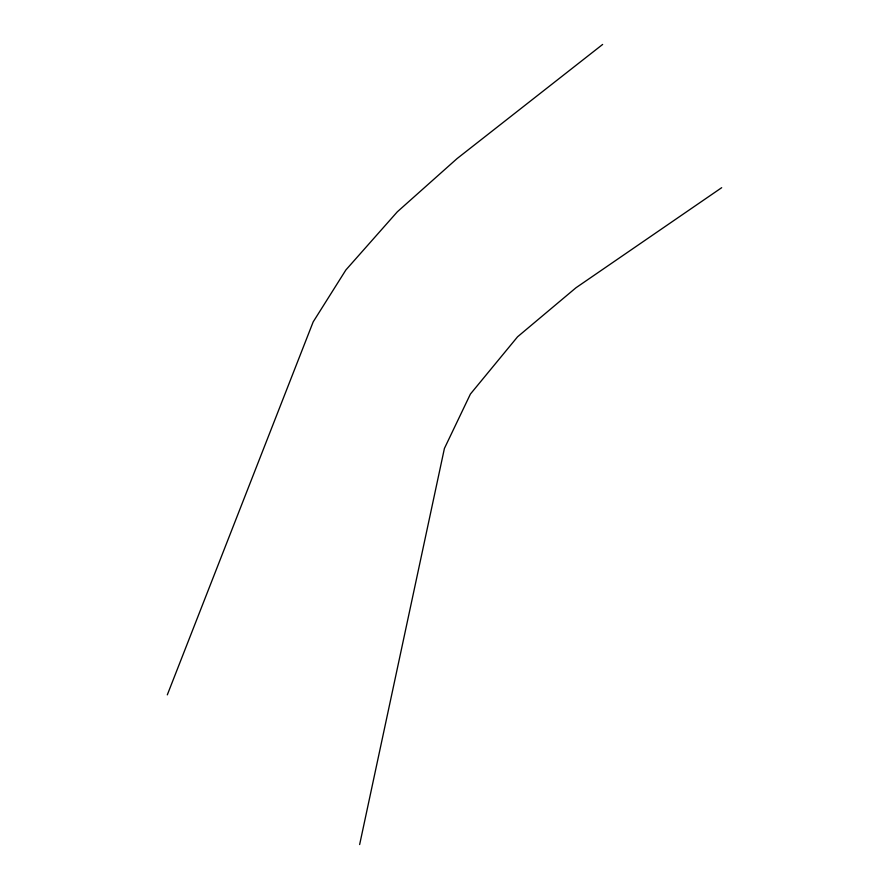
<?xml version="1.0" encoding="UTF-8"?>
<svg xmlns="http://www.w3.org/2000/svg" width="889" height="889" viewBox="0 0 889 889"><rect width="100%" height="100%" fill="white"/><g stroke="black" fill="none" stroke-linecap="round" stroke-linejoin="round"><path stroke-width="1.33" d="M359.645 844.55L444.411 448.445L470.414 394.049L517.565 336.798L575.983 287.758L721.69 187.69M167.31 694.854L313.172 321.896L345.888 269.956L397.339 211.793L457.068 158.586L602.642 44.45"/></g></svg>
